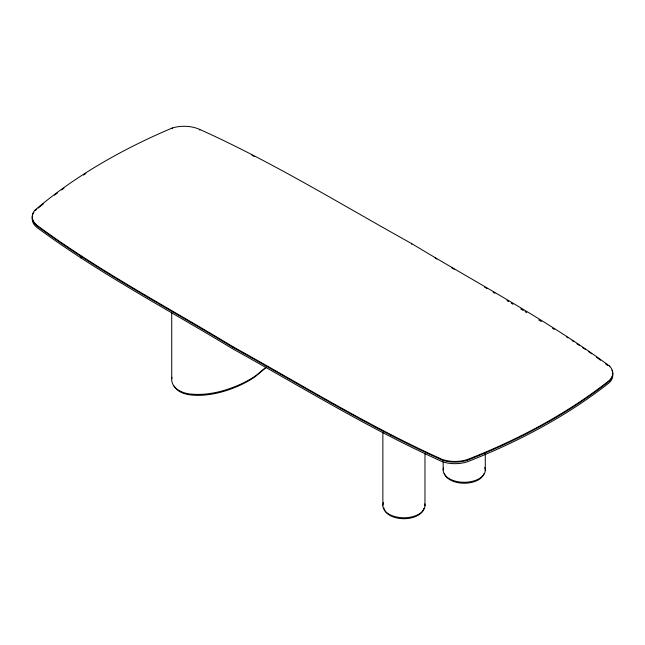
<?xml version="1.0" encoding="UTF-8"?>
<svg xmlns="http://www.w3.org/2000/svg" width="645" height="645" viewBox="0 0 645 645"><rect width="100%" height="100%" fill="white"/><g stroke="black" fill="none" stroke-linecap="round" stroke-linejoin="round"><path stroke-width="0.97" d="M265.756 367.465L256.154 375.43A107.755 62.21 0 0 1 242.173 383.493C226.629 390.733 209.391 395.522 192.129 394.184C182.995 393.805 170.119 388.467 171.884 377.325M265.998 367.553L255.339 376.583A106.699 61.598 0 0 1 241.504 384.573C228.193 390.846 213.697 395.022 198.926 395.393C190.073 395.329 178.834 394.377 173.9 385.863M36.684 209.375A577.073 333.167 0 0 0 35.193 210.633L35.193 209.947A577.073 333.167 0 0 1 172.28 127.992A25.139 14.513 0 0 1 199.692 129.419C273.012 162.29 341.519 204.755 411.72 243.617C477.985 283.784 547.016 319.985 609.517 366.029L609.517 366.715M609.517 366.029A25.139 14.513 0 0 1 609.42 380.373A577.073 333.167 0 0 1 467.464 459.514A25.139 14.513 0 0 1 442.615 459.571C370.141 427.103 302.416 385.17 233.03 346.784C167.579 307.076 99.386 271.287 37.66 225.774A25.139 14.513 0 0 1 35.193 209.947M612.557 372.02A25.139 14.513 0 0 1 609.42 381.058A577.073 333.167 0 0 1 467.464 460.207A25.139 14.513 0 0 1 442.615 460.264C370.141 427.796 302.416 385.855 233.03 347.47C167.579 307.762 99.386 271.972 37.66 226.459A25.139 14.513 0 0 1 32.597 215.035M252.517 155.526L254.267 156.485M435.125 258.048L436.859 259.064M451.597 267.715L454.193 269.247M484.532 287.057L487.136 288.589M493.175 292.209L494.9 293.257M506.946 300.586L508.663 301.634M511.251 303.206L512.969 304.255M520.717 308.963L523.297 310.535M525.014 311.583L526.739 312.632M538.785 319.968L541.365 321.533M552.547 328.345L554.273 329.393M32.597 216.583A25.139 14.513 0 0 0 37.66 228.008C99.386 273.52 167.579 309.31 233.03 349.018C302.416 387.403 370.141 429.344 442.615 461.812A25.139 14.513 0 0 0 467.464 461.747A577.073 333.167 0 0 0 609.42 382.606A25.139 14.513 0 0 0 612.557 373.568M566.318 336.722L567.963 337.819M572.067 340.544L573.703 341.632M576.985 343.817L579.452 345.454M582.733 347.631L585.192 349.267M588.474 351.452L591.715 353.799M596.569 357.322L600.616 360.257M605.47 363.78L607.896 365.538M609.42 380.373L609.42 381.058M485.274 453.274L485.274 470.342M467.464 459.514L467.464 460.207M443.163 461.885L443.163 469.915M442.615 459.571L442.615 460.264M424.974 453.604L424.974 505.825M411.72 243.617L411.72 244.302M390.668 434.633L390.668 435.319M382.864 432.094L382.864 505.398M251.639 154.357L251.639 155.042M233.03 346.784L233.03 347.47M199.692 129.419L199.692 130.105M172.28 127.992L172.28 128.678M171.723 312.454L171.723 378.736M80.859 255.767L80.859 258M37.66 225.774L37.66 226.459M611.944 370.182A25.139 14.513 0 0 1 612.299 371.101M38.184 208.117A577.073 333.167 0 0 1 43.505 203.747M54.519 195.161A577.073 333.167 0 0 1 57.631 192.839M61.565 189.953A577.073 333.167 0 0 1 63.952 188.235M83.439 175.037A577.073 333.167 0 0 1 85.898 173.465M32.911 214.124A25.139 14.513 0 0 1 33.863 212.334M423.838 508.268A20.003 11.554 0 0 1 405.141 518.685A20.003 11.554 0 0 1 384.388 509.663M384.114 508.768A20.003 11.554 0 0 1 383.952 507.865M483.919 473.68A20.003 11.554 0 0 1 483.589 474.567M483.137 475.438A20.003 11.554 0 0 1 462.304 483.178A20.003 11.554 0 0 1 444.405 473.285M484.774 467.496A21.059 12.158 0 0 1 464.674 482.283A21.059 12.158 0 0 1 443.478 468.02M424.773 503.922A21.059 12.158 0 0 1 402.73 517.75A21.059 12.158 0 0 1 383.533 502.568"/></g></svg>
